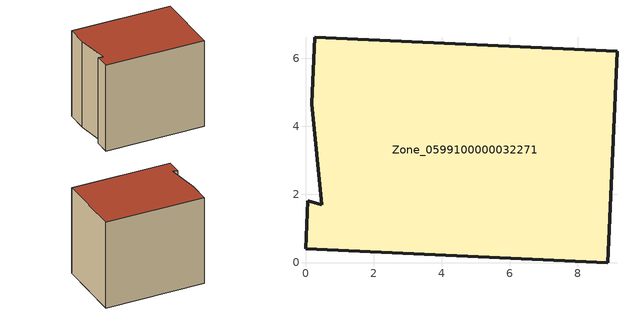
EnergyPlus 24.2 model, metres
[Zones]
Zone_0599100000032271
 floor ground (C_G): 0.06,1.81 0.48,1.69 0.19,4.66 0.27,6.61 9.15,6.2 8.88,0 0,0.41 z1.12
 wall outside (C_F): 0.19,4.66 0.48,1.69 0.06,1.81 0,0.41 8.88,0 9.15,6.2 0.27,6.61 0.19,4.66 z1.12:9.13
 roof outside (C_R): 0.48,1.69 0.06,1.81 0,0.41 8.88,0 9.15,6.2 0.27,6.61 0.19,4.66 z9.13
[BUILDING]
Pand.0599100000032271: North Axis=0; Terrain=City; Loads Convergence Tolerance Value=0.04; Temperature Convergence Tolerance Value=0.4; Solar Distribution=FullExterior; Maximum Number of Warmup Days=25; Minimum Number of Warmup Days=1
[Site:Location]
Rotterdam.The.Hague.AP_ZH_NLD Design_Conditions: Latitude=51.96; Longitude=4.45; Time Zone=1; Elevation=-4.5
[SITE:GROUNDTEMPERATURE:BUILDINGSURFACE]
18, 18, 18, 18, 18, 18, 18, 18, 18, 18, 18, 18
[MATERIAL] Thermal Absorptance=0.9; Solar Absorptance=0.7; Visible Absorptance=0.7
Name | Roughness | Thickness | Conductivity | Density | Specific Heat
G.TI.1965-1974 | MediumSmooth | 0.15 | 0.882353 | 540 | 1210
F.TI.1965-1974 | Rough | 0.3 | 0.697674 | 1920 | 840
R.TI.1965-1974 | MediumRough | 0.2 | 0.232558 | 1500 | 1000
[CONSTRUCTION]
C_G: G.TI.1965-1974
C_F: F.TI.1965-1974
C_R: R.TI.1965-1974
[ZONE]
Zone_0599100000032271: Type=1; Multiplier=1; Ceiling Height=Autocalculate; Volume=Autocalculate; Floor Area=autocalculate; Part of Total Floor Area=Yes
[ZONEINFILTRATION:DESIGNFLOWRATE]
Infil_Zone_0599100000032271: Zone or ZoneList or Space or SpaceList=Zone_0599100000032271; Schedule=AlwaysOn; Design Flow Rate Calculation Method=Flow/Area; Flow Rate per Floor Area=0.003; Constant Term Coefficient=1; Temperature Term Coefficient=0; Velocity Term Coefficient=0; Velocity Squared Term Coefficient=0
[HVACTEMPLATE:ZONE:IDEALLOADSAIRSYSTEM]
Zone_0599100000032271: Maximum Heating Supply Air Temperature=50; Minimum Cooling Supply Air Temperature=13; Maximum Heating Supply Air Humidity Ratio=0.0156; Minimum Cooling Supply Air Humidity Ratio=0.0077; Heating Limit=NoLimit; Cooling Limit=NoLimit; Dehumidification Control Type=ConstantSensibleHeatRatio; Cooling Sensible Heat Ratio=0.7; Dehumidification Setpoint=60; Humidification Control Type=None; Humidification Setpoint=30; Outdoor Air Method=None; Outdoor Air Flow Rate per Person=0.00944; Outdoor Air Flow Rate per Zone Floor Area=0; Outdoor Air Flow Rate per Zone=0; Demand Controlled Ventilation Type=None; Outdoor Air Economizer Type=NoEconomizer; Heat Recovery Type=None; Sensible Heat Recovery Effectiveness=0.7; Latent Heat Recovery Effectiveness=0.65
[ZONECONTROL:THERMOSTAT]
ThermostatControl_Zone_0599100000032271: Zone or ZoneList=Zone_0599100000032271; Control Type Schedule=DualSetpointControlType; Control 1=Thermostat_Zone_0599100000032271; Temperature Difference Between Cutout And Setpoint=0
[THERMOSTATSETPOINT:DUALSETPOINT]
Thermostat_Zone_0599100000032271: Heating Setpoint Temperature Schedule=HeatingSetpoint_Zone_0599100000032271; Cooling Setpoint Temperature Schedule=CoolingSetpoint_Zone_0599100000032271
[SCHEDULE:COMPACT]
HeatingSetpoint_Zone_0599100000032271: Through: 12/31, For: AllDays, Until: 24:00, 21
CoolingSetpoint_Zone_0599100000032271: Through: 12/31, For: AllDays, Until: 24:00, 24
DualSetpointControlType: Through: 12/31, For: AllDays, Until: 24:00, 4
AlwaysOn: Through: 12/31, For: AllDays, Until: 24:00, 1
